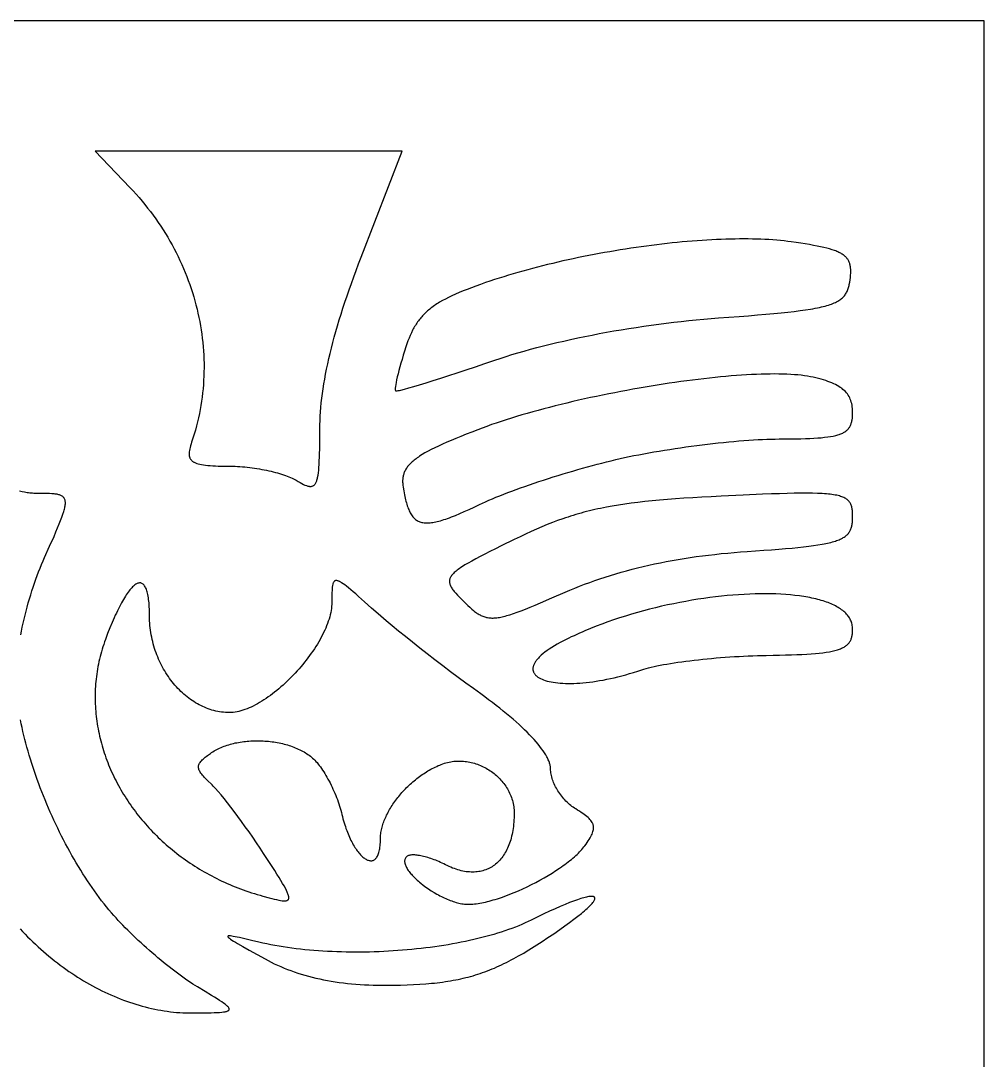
# Model space of a CAD drawing. Extents: x -452 to 452, y -1000 to 1000.
# Drawn here: x 157.7 to 452.5, y 681.8 to 1000 of the extents above; entities that cross this region are included whole.
import ezdxf

# ---------------------------------------------------------------- set-up
doc = ezdxf.new("R2010")
doc.units = 0
doc.layers.add('LAYER_1', color=18, linetype='CONTINUOUS')

msp = doc.modelspace()

# ---------------------------------------------------------------- linework, layer by layer
at = {"layer": 'LAYER_1'}
for points in [[(0, -1000), (452.5, -1000), (452.5, 1000), (-452.5, 1000), (-452.5, -1000)], [(261.84, 927.6), (274.42, 960.09), (180.44, 960.09), (191.09, 948.95), (192.05, 947.94), (192.98, 946.91), (193.9, 945.87), (194.79, 944.82), (195.67, 943.76), (196.52, 942.69), (197.36, 941.6), (198.18, 940.51), (198.97, 939.4), (199.75, 938.29), (200.51, 937.16), (201.24, 936.03), (201.96, 934.88), (202.65, 933.73), (203.33, 932.57), (203.98, 931.39), (204.62, 930.22), (205.23, 929.03), (205.82, 927.83), (206.4, 926.63), (206.95, 925.43), (207.48, 924.21), (207.99, 922.99), (208.48, 921.76), (208.94, 920.53), (209.39, 919.29), (209.81, 918.04), (210.22, 916.8), (210.6, 915.54), (210.96, 914.28), (211.3, 913.02), (211.62, 911.76), (211.92, 910.49), (212.19, 909.21), (212.44, 907.94), (212.67, 906.66), (212.88, 905.38), (213.07, 904.1), (213.23, 902.81), (213.38, 901.53), (213.5, 900.24), (213.6, 898.96), (213.67, 897.67), (213.72, 896.38), (213.76, 895.09), (213.76, 893.8), (213.75, 892.52), (213.71, 891.23), (213.65, 889.94), (213.57, 888.66), (213.47, 887.38), (213.34, 886.1), (213.19, 884.82), (213.01, 883.55), (212.81, 882.28), (212.59, 881.01), (212.35, 879.74), (212.08, 878.48), (211.79, 877.22), (211.47, 875.97), (211.13, 874.72), (210.77, 873.48), (210.39, 872.24), (209.98, 871.01), (209.79, 870.45), (209.63, 869.91), (209.49, 869.4), (209.38, 868.92), (209.29, 868.47), (209.23, 868.04), (209.2, 867.64), (209.2, 867.45), (209.21, 867.26), (209.22, 867.08), (209.24, 866.91), (209.27, 866.74), (209.31, 866.58), (209.35, 866.42), (209.41, 866.27), (209.47, 866.12), (209.54, 865.98), (209.62, 865.84), (209.71, 865.71), (209.81, 865.59), (209.92, 865.46), (210.03, 865.35), (210.16, 865.24), (210.3, 865.13), (210.44, 865.03), (210.6, 864.93), (210.77, 864.84), (210.94, 864.75), (211.13, 864.67), (211.33, 864.59), (211.54, 864.51), (211.98, 864.37), (212.48, 864.24), (213.02, 864.13), (213.6, 864.04), (214.23, 863.95), (214.91, 863.88), (215.64, 863.82), (216.42, 863.78), (217.25, 863.74), (218.14, 863.71), (219.07, 863.69), (220.07, 863.68), (221.12, 863.68), (221.83, 863.67), (222.55, 863.65), (223.27, 863.62), (224.01, 863.59), (224.75, 863.54), (225.49, 863.48), (226.24, 863.41), (226.99, 863.33), (227.74, 863.25), (228.48, 863.15), (229.23, 863.04), (229.97, 862.93), (230.71, 862.81), (231.44, 862.68), (232.16, 862.54), (232.88, 862.4), (233.58, 862.25), (234.27, 862.09), (234.95, 861.93), (235.61, 861.76), (236.26, 861.58), (236.89, 861.4), (237.51, 861.21), (238.1, 861.02), (238.67, 860.82), (239.22, 860.62), (239.74, 860.42), (240.24, 860.21), (240.72, 859.99), (241.17, 859.78), (241.58, 859.56), (241.97, 859.34), (242.57, 858.98), (243.14, 858.65), (243.68, 858.36), (244.19, 858.1), (244.66, 857.88), (245.1, 857.71), (245.31, 857.64), (245.51, 857.58), (245.71, 857.53), (245.9, 857.5), (246.08, 857.47), (246.25, 857.46), (246.42, 857.46), (246.58, 857.47), (246.74, 857.5), (246.89, 857.54), (247.03, 857.6), (247.17, 857.66), (247.3, 857.75), (247.42, 857.84), (247.54, 857.95), (247.66, 858.08), (247.77, 858.22), (247.87, 858.38), (247.97, 858.56), (248.06, 858.75), (248.15, 858.95), (248.24, 859.18), (248.32, 859.42), (248.39, 859.67), (248.46, 859.95), (248.53, 860.24), (248.65, 860.88), (248.76, 861.6), (248.85, 862.39), (248.93, 863.27), (248.99, 864.22), (249.05, 865.26), (249.09, 866.38), (249.13, 867.59), (249.16, 868.9), (249.19, 871.78), (249.21, 875.06), (249.22, 876.33), (249.26, 877.63), (249.32, 878.95), (249.41, 880.29), (249.52, 881.66), (249.66, 883.05), (249.82, 884.46), (250, 885.89), (250.21, 887.34), (250.44, 888.82), (250.7, 890.32), (250.98, 891.85), (251.29, 893.4), (251.62, 894.97), (251.98, 896.57), (252.36, 898.19), (252.76, 899.83), (253.19, 901.51), (253.64, 903.2), (254.12, 904.92), (254.63, 906.67), (255.16, 908.44), (255.71, 910.24), (256.29, 912.06), (256.9, 913.91), (257.53, 915.78), (258.18, 917.69), (258.86, 919.61), (259.57, 921.57), (260.3, 923.55), (261.05, 925.56)], [(371.17, 909.04), (377.51, 909.51), (380.42, 909.73), (383.14, 909.95), (385.7, 910.17), (388.1, 910.39), (390.34, 910.61), (392.43, 910.82), (394.37, 911.04), (396.17, 911.27), (397.84, 911.5), (399.38, 911.74), (400.1, 911.87), (400.79, 912), (401.46, 912.12), (402.09, 912.26), (402.69, 912.39), (403.27, 912.53), (403.82, 912.68), (404.35, 912.82), (404.85, 912.97), (405.32, 913.13), (405.77, 913.29), (406.2, 913.45), (406.6, 913.62), (406.98, 913.79), (407.34, 913.97), (407.68, 914.16), (408, 914.35), (408.31, 914.54), (408.59, 914.75), (408.85, 914.95), (409.1, 915.17), (409.33, 915.39), (409.55, 915.62), (409.75, 915.85), (409.93, 916.1), (410.1, 916.35), (410.26, 916.61), (410.41, 916.87), (410.54, 917.14), (410.67, 917.43), (410.78, 917.72), (410.89, 918.02), (410.98, 918.32), (411.07, 918.64), (411.15, 918.97), (411.22, 919.3), (411.35, 920), (411.46, 920.74), (411.54, 921.45), (411.61, 922.12), (411.65, 922.75), (411.66, 923.36), (411.65, 923.93), (411.63, 924.2), (411.6, 924.47), (411.57, 924.73), (411.53, 924.98), (411.48, 925.23), (411.42, 925.47), (411.35, 925.7), (411.27, 925.93), (411.19, 926.15), (411.09, 926.37), (410.98, 926.58), (410.87, 926.78), (410.74, 926.98), (410.6, 927.17), (410.45, 927.36), (410.29, 927.54), (410.12, 927.72), (409.94, 927.89), (409.74, 928.06), (409.54, 928.22), (409.32, 928.38), (409.08, 928.54), (408.84, 928.69), (408.58, 928.84), (408.31, 928.98), (408.02, 929.12), (407.72, 929.26), (407.41, 929.4), (407.08, 929.53), (406.73, 929.66), (406, 929.91), (405.21, 930.15), (404.35, 930.38), (403.43, 930.61), (402.43, 930.83), (401.37, 931.05), (400.24, 931.26), (399.03, 931.47), (397.75, 931.69), (396.39, 931.9), (394.95, 932.12), (393.42, 932.34), (392.36, 932.48), (391.27, 932.61), (390.15, 932.73), (389.01, 932.83), (387.84, 932.92), (386.64, 933), (385.42, 933.07), (384.18, 933.12), (382.91, 933.17), (381.62, 933.2), (380.31, 933.22), (378.98, 933.22), (377.63, 933.22), (376.26, 933.2), (374.87, 933.18), (373.46, 933.14), (372.03, 933.09), (370.59, 933.02), (369.14, 932.95), (367.67, 932.87), (366.18, 932.77), (364.68, 932.67), (363.17, 932.55), (361.65, 932.43), (360.12, 932.29), (358.58, 932.14), (357.02, 931.98), (355.46, 931.82), (353.89, 931.64), (352.32, 931.45), (350.73, 931.25), (349.14, 931.04), (347.55, 930.83), (345.95, 930.6), (344.35, 930.36), (342.75, 930.12), (341.14, 929.86), (339.54, 929.6), (337.93, 929.32), (336.33, 929.04), (334.72, 928.75), (333.12, 928.45), (331.52, 928.14), (329.92, 927.83), (328.33, 927.5), (326.74, 927.17), (325.16, 926.82), (323.59, 926.47), (322.02, 926.12), (320.46, 925.75), (318.91, 925.38), (317.36, 924.99), (315.83, 924.6), (314.31, 924.21), (312.81, 923.8), (311.31, 923.39), (309.83, 922.97), (308.36, 922.55), (306.91, 922.11), (305.47, 921.67), (304.05, 921.23), (302.64, 920.77), (301.26, 920.31), (299.89, 919.85), (298.39, 919.32), (296.95, 918.8), (295.58, 918.29), (294.28, 917.79), (293.03, 917.3), (291.85, 916.8), (290.72, 916.31), (289.64, 915.82), (288.62, 915.33), (287.65, 914.83), (286.74, 914.34), (285.86, 913.83), (285.45, 913.58), (285.04, 913.32), (284.64, 913.06), (284.26, 912.8), (283.88, 912.53), (283.52, 912.27), (283.16, 912), (282.82, 911.72), (282.48, 911.45), (282.16, 911.17), (281.84, 910.88), (281.53, 910.6), (281.23, 910.3), (280.94, 910.01), (280.66, 909.71), (280.38, 909.4), (280.12, 909.09), (279.86, 908.77), (279.6, 908.45), (279.36, 908.13), (279.12, 907.8), (278.89, 907.46), (278.66, 907.11), (278.44, 906.76), (278.22, 906.41), (278.01, 906.04), (277.81, 905.67), (277.61, 905.3), (277.23, 904.52), (276.86, 903.71), (276.51, 902.88), (276.17, 902), (275.84, 901.1), (275.53, 900.15), (275.11, 898.86), (274.72, 897.59), (274.35, 896.36), (274, 895.17), (273.68, 894.03), (273.39, 892.95), (273.13, 891.93), (272.9, 890.98), (272.71, 890.11), (272.55, 889.32), (272.42, 888.62), (272.33, 888.02), (272.29, 887.52), (272.28, 887.32), (272.28, 887.14), (272.29, 886.99), (272.31, 886.87), (272.35, 886.79), (272.39, 886.73), (272.43, 886.72), (272.48, 886.71), (272.65, 886.71), (272.89, 886.74), (273.19, 886.79), (273.57, 886.87), (274.01, 886.97), (275.1, 887.25), (276.42, 887.61), (277.98, 888.06), (279.75, 888.58), (281.71, 889.18), (283.86, 889.85), (286.18, 890.59), (288.65, 891.38), (291.26, 892.23), (293.98, 893.14), (296.81, 894.08), (299.73, 895.07), (302.72, 896.1), (304.43, 896.67), (306.18, 897.24), (307.98, 897.8), (309.83, 898.35), (311.72, 898.9), (313.64, 899.43), (315.61, 899.96), (317.62, 900.48), (319.65, 900.98), (321.72, 901.48), (323.83, 901.97), (325.95, 902.44), (328.11, 902.91), (330.29, 903.36), (332.49, 903.8), (334.71, 904.23), (336.94, 904.64), (339.19, 905.04), (341.46, 905.43), (343.74, 905.8), (346.02, 906.16), (348.32, 906.51), (350.61, 906.84), (352.91, 907.15), (355.22, 907.45), (357.52, 907.73), (359.81, 907.99), (362.1, 908.23), (364.39, 908.46), (366.66, 908.67), (368.92, 908.86)], [(341.1, 865.97), (342.47, 866.28), (343.88, 866.58), (345.33, 866.88), (346.82, 867.17), (348.33, 867.46), (349.87, 867.74), (351.44, 868.01), (353.03, 868.29), (354.64, 868.55), (356.27, 868.81), (357.91, 869.06), (359.55, 869.3), (361.21, 869.54), (362.87, 869.76), (364.52, 869.98), (366.18, 870.19), (367.83, 870.39), (369.47, 870.58), (371.1, 870.76), (372.71, 870.93), (374.31, 871.09), (375.88, 871.23), (377.43, 871.37), (378.95, 871.49), (380.44, 871.6), (381.89, 871.7), (383.31, 871.78), (384.69, 871.85), (386.03, 871.91), (387.32, 871.95), (388.56, 871.97), (389.74, 871.99), (391.54, 871.99), (393.24, 872.01), (394.85, 872.03), (396.36, 872.07), (397.79, 872.11), (399.13, 872.16), (400.39, 872.22), (401.56, 872.3), (402.66, 872.38), (403.68, 872.49), (404.63, 872.6), (405.51, 872.74), (406.32, 872.89), (406.7, 872.97), (407.07, 873.06), (407.41, 873.15), (407.75, 873.25), (408.07, 873.35), (408.37, 873.45), (408.66, 873.57), (408.93, 873.68), (409.2, 873.8), (409.44, 873.93), (409.68, 874.07), (409.9, 874.21), (410.11, 874.35), (410.31, 874.5), (410.49, 874.66), (410.67, 874.82), (410.83, 874.99), (410.98, 875.17), (411.12, 875.35), (411.25, 875.54), (411.38, 875.74), (411.49, 875.94), (411.59, 876.16), (411.68, 876.37), (411.77, 876.6), (411.84, 876.83), (411.91, 877.07), (411.97, 877.32), (412.03, 877.58), (412.07, 877.84), (412.15, 878.39), (412.2, 878.98), (412.22, 879.6), (412.23, 880.25), (412.22, 880.8), (412.19, 881.33), (412.14, 881.85), (412.06, 882.35), (411.96, 882.83), (411.84, 883.3), (411.7, 883.75), (411.53, 884.18), (411.34, 884.61), (411.13, 885.01), (410.89, 885.41), (410.62, 885.79), (410.33, 886.15), (410.01, 886.5), (409.66, 886.84), (409.29, 887.17), (408.89, 887.49), (408.46, 887.79), (408.01, 888.09), (407.52, 888.37), (407.01, 888.64), (406.47, 888.9), (405.89, 889.16), (405.29, 889.4), (404.66, 889.63), (403.99, 889.86), (403.29, 890.07), (402.56, 890.28), (401.8, 890.48), (401, 890.68), (400.17, 890.86), (399.31, 891.04), (398.44, 891.21), (397.51, 891.35), (396.53, 891.48), (395.5, 891.58), (394.42, 891.67), (393.3, 891.75), (392.13, 891.81), (390.92, 891.85), (389.67, 891.87), (388.37, 891.88), (387.03, 891.87), (385.66, 891.85), (384.25, 891.81), (382.8, 891.76), (381.32, 891.69), (379.81, 891.61), (378.27, 891.51), (376.7, 891.4), (375.1, 891.27), (373.47, 891.13), (371.82, 890.98), (370.15, 890.81), (368.45, 890.63), (366.73, 890.44), (364.99, 890.23), (363.24, 890.01), (361.46, 889.78), (359.68, 889.54), (357.88, 889.29), (356.06, 889.02), (354.24, 888.75), (352.41, 888.46), (350.57, 888.16), (348.72, 887.85), (346.87, 887.53), (345.01, 887.21), (343.16, 886.87), (341.3, 886.52), (339.44, 886.16), (337.59, 885.79), (335.74, 885.42), (333.89, 885.03), (332.05, 884.64), (330.22, 884.24), (328.4, 883.83), (326.59, 883.41), (324.79, 882.98), (323.01, 882.55), (321.24, 882.11), (319.48, 881.67), (317.75, 881.21), (316.04, 880.75), (314.34, 880.29), (312.67, 879.82), (311.02, 879.34), (309.4, 878.85), (307.81, 878.37), (306.24, 877.87), (304.71, 877.38), (303.2, 876.87), (301.73, 876.37), (300.29, 875.85), (298.89, 875.34), (297.52, 874.82), (295.72, 874.12), (294.01, 873.45), (292.39, 872.79), (290.85, 872.16), (289.4, 871.55), (288.03, 870.96), (286.73, 870.38), (285.51, 869.82), (284.37, 869.27), (283.3, 868.73), (282.31, 868.21), (281.38, 867.7), (280.52, 867.19), (279.73, 866.69), (279.36, 866.44), (279, 866.2), (278.66, 865.95), (278.34, 865.71), (278.03, 865.46), (277.74, 865.22), (277.46, 864.98), (277.19, 864.73), (276.94, 864.49), (276.7, 864.25), (276.48, 864), (276.27, 863.76), (276.07, 863.52), (275.89, 863.27), (275.72, 863.02), (275.56, 862.77), (275.41, 862.52), (275.28, 862.27), (275.16, 862.02), (275.05, 861.76), (274.95, 861.5), (274.86, 861.24), (274.79, 860.98), (274.72, 860.72), (274.67, 860.45), (274.62, 860.18), (274.59, 859.9), (274.56, 859.62), (274.55, 859.34), (274.54, 859.06), (274.55, 858.77), (274.56, 858.47), (274.58, 858.17), (274.61, 857.87), (274.69, 857.25), (274.89, 856.06), (275.1, 854.93), (275.33, 853.88), (275.44, 853.38), (275.56, 852.9), (275.69, 852.43), (275.82, 851.99), (275.95, 851.56), (276.09, 851.14), (276.23, 850.75), (276.39, 850.37), (276.54, 850.01), (276.71, 849.67), (276.88, 849.34), (277.05, 849.03), (277.24, 848.74), (277.43, 848.46), (277.63, 848.2), (277.84, 847.96), (278.06, 847.74), (278.28, 847.53), (278.52, 847.33), (278.76, 847.16), (279.02, 847), (279.28, 846.85), (279.56, 846.73), (279.84, 846.62), (280.14, 846.52), (280.45, 846.44), (280.77, 846.38), (281.1, 846.33), (281.44, 846.3), (281.8, 846.28), (282.17, 846.28), (282.55, 846.3), (282.95, 846.33), (283.36, 846.37), (283.78, 846.44), (284.22, 846.51), (284.67, 846.61), (285.14, 846.71), (285.62, 846.83), (286.12, 846.97), (286.63, 847.12), (287.16, 847.29), (287.71, 847.47), (288.27, 847.67), (288.85, 847.88), (289.45, 848.11), (290.7, 848.6), (292.02, 849.16), (293.41, 849.77), (294.89, 850.44), (296.44, 851.16), (298.08, 851.94), (298.98, 852.36), (299.94, 852.79), (300.95, 853.23), (302.01, 853.68), (303.11, 854.14), (304.27, 854.61), (305.46, 855.08), (306.7, 855.55), (307.97, 856.03), (309.27, 856.51), (310.61, 856.99), (311.98, 857.47), (313.37, 857.96), (314.79, 858.44), (316.22, 858.92), (317.68, 859.4), (319.15, 859.87), (320.63, 860.35), (322.12, 860.81), (323.62, 861.27), (325.12, 861.72), (326.62, 862.17), (328.12, 862.6), (329.62, 863.03), (331.11, 863.44), (332.59, 863.85), (334.05, 864.24), (335.51, 864.61), (336.94, 864.98), (338.35, 865.33), (339.74, 865.66)], [(379.97, 837.55), (385.1, 837.9), (387.45, 838.07), (389.66, 838.25), (391.74, 838.42), (393.69, 838.59), (395.51, 838.77), (397.21, 838.95), (398.8, 839.14), (400.27, 839.33), (401.63, 839.54), (402.89, 839.75), (403.48, 839.86), (404.05, 839.97), (404.59, 840.09), (405.1, 840.21), (405.6, 840.33), (406.07, 840.45), (406.52, 840.58), (406.95, 840.72), (407.35, 840.86), (407.74, 841), (408.11, 841.14), (408.45, 841.3), (408.78, 841.45), (409.09, 841.61), (409.38, 841.78), (409.65, 841.95), (409.91, 842.13), (410.15, 842.31), (410.37, 842.49), (410.58, 842.69), (410.77, 842.89), (410.95, 843.09), (411.11, 843.31), (411.26, 843.52), (411.4, 843.75), (411.52, 843.98), (411.63, 844.22), (411.73, 844.47), (411.82, 844.72), (411.9, 844.98), (411.97, 845.25), (412.03, 845.53), (412.08, 845.81), (412.13, 846.11), (412.16, 846.41), (412.19, 846.72), (412.22, 847.37), (412.23, 848.05), (412.23, 848.77), (412.2, 849.44), (412.18, 849.77), (412.15, 850.08), (412.11, 850.38), (412.07, 850.67), (412.01, 850.95), (411.95, 851.22), (411.88, 851.48), (411.79, 851.73), (411.69, 851.98), (411.58, 852.21), (411.45, 852.43), (411.31, 852.65), (411.16, 852.85), (410.98, 853.05), (410.79, 853.23), (410.59, 853.41), (410.36, 853.58), (410.12, 853.74), (409.85, 853.89), (409.57, 854.04), (409.26, 854.17), (408.93, 854.3), (408.57, 854.42), (408.2, 854.53), (407.79, 854.64), (407.36, 854.74), (406.91, 854.83), (406.43, 854.91), (405.92, 854.99), (405.38, 855.05), (404.81, 855.12), (404.21, 855.17), (403.59, 855.22), (402.92, 855.26), (402.23, 855.3), (401.5, 855.33), (399.95, 855.37), (398.25, 855.38), (396.4, 855.38), (394.39, 855.35), (392.23, 855.3), (389.9, 855.23), (387.39, 855.15), (384.7, 855.04), (378.76, 854.79), (372.03, 854.47), (369, 854.32), (366.09, 854.17), (363.3, 854.01), (360.62, 853.83), (358.04, 853.65), (355.57, 853.46), (353.19, 853.26), (350.89, 853.05), (348.68, 852.82), (346.55, 852.57), (344.49, 852.32), (342.5, 852.04), (340.58, 851.75), (338.7, 851.43), (336.88, 851.1), (335.99, 850.92), (335.11, 850.74), (334.24, 850.56), (333.38, 850.36), (332.53, 850.17), (331.68, 849.96), (330.85, 849.75), (330.02, 849.53), (329.19, 849.31), (328.38, 849.08), (327.56, 848.84), (326.75, 848.6), (325.95, 848.35), (325.15, 848.09), (324.35, 847.83), (323.55, 847.56), (321.96, 846.99), (320.36, 846.39), (318.76, 845.76), (317.14, 845.09), (315.51, 844.39), (313.86, 843.65), (312.18, 842.88), (310.46, 842.07), (308.7, 841.22), (304.72, 839.26), (302.92, 838.36), (301.24, 837.52), (299.68, 836.73), (298.24, 835.99), (296.91, 835.28), (295.7, 834.62), (294.59, 834), (293.59, 833.41), (293.13, 833.12), (292.7, 832.84), (292.29, 832.57), (291.9, 832.31), (291.54, 832.05), (291.2, 831.8), (290.89, 831.55), (290.6, 831.31), (290.34, 831.07), (290.1, 830.84), (289.88, 830.61), (289.68, 830.38), (289.51, 830.15), (289.35, 829.93), (289.22, 829.71), (289.11, 829.49), (289.02, 829.27), (288.95, 829.05), (288.9, 828.84), (288.87, 828.62), (288.86, 828.4), (288.87, 828.18), (288.89, 827.96), (288.94, 827.74), (289, 827.52), (289.08, 827.29), (289.18, 827.06), (289.29, 826.83), (289.43, 826.59), (289.57, 826.35), (289.74, 826.1), (289.92, 825.85), (290.11, 825.6), (290.32, 825.34), (290.79, 824.79), (291.31, 824.22), (291.88, 823.62), (293.18, 822.32), (293.85, 821.65), (294.49, 821.03), (295.1, 820.46), (295.69, 819.93), (296.26, 819.44), (296.54, 819.22), (296.82, 819.01), (297.1, 818.8), (297.38, 818.61), (297.66, 818.43), (297.94, 818.27), (298.22, 818.11), (298.5, 817.97), (298.78, 817.83), (299.06, 817.71), (299.35, 817.61), (299.65, 817.51), (299.95, 817.43), (300.25, 817.35), (300.56, 817.29), (300.88, 817.25), (301.2, 817.21), (301.53, 817.19), (301.87, 817.18), (302.23, 817.18), (302.59, 817.19), (302.96, 817.22), (303.34, 817.26), (303.73, 817.31), (304.14, 817.38), (304.56, 817.46), (304.99, 817.55), (305.44, 817.65), (305.9, 817.77), (306.38, 817.9), (306.88, 818.04), (307.39, 818.2), (308.47, 818.55), (309.62, 818.95), (310.85, 819.41), (312.17, 819.93), (313.58, 820.49), (315.09, 821.12), (316.69, 821.79), (320.23, 823.32), (324.23, 825.07), (325.71, 825.71), (327.2, 826.33), (328.71, 826.93), (330.23, 827.52), (331.78, 828.09), (333.34, 828.65), (334.92, 829.19), (336.51, 829.72), (338.13, 830.23), (339.76, 830.72), (341.4, 831.2), (343.07, 831.66), (344.75, 832.1), (346.45, 832.53), (348.17, 832.95), (349.9, 833.35), (351.65, 833.73), (353.42, 834.09), (355.21, 834.44), (357.01, 834.78), (358.83, 835.1), (360.67, 835.4), (362.52, 835.69), (364.39, 835.96), (366.28, 836.21), (368.18, 836.45), (370.1, 836.67), (372.04, 836.88), (374, 837.07), (375.97, 837.24), (377.96, 837.4)], [(215.92, 766.38), (215.03, 767.23), (214.62, 767.63), (214.25, 768.01), (213.9, 768.37), (213.59, 768.72), (213.3, 769.05), (213.05, 769.37), (212.82, 769.67), (212.62, 769.96), (212.46, 770.25), (212.32, 770.52), (212.21, 770.79), (212.13, 771.04), (212.08, 771.3), (212.06, 771.54), (212.07, 771.79), (212.11, 772.03), (212.18, 772.27), (212.27, 772.51), (212.4, 772.74), (212.56, 772.99), (212.74, 773.23), (212.95, 773.48), (213.2, 773.73), (213.47, 773.99), (213.77, 774.26), (214.1, 774.54), (214.46, 774.82), (214.85, 775.12), (215.71, 775.75), (216.08, 776.01), (216.47, 776.26), (216.87, 776.5), (217.27, 776.73), (217.69, 776.95), (218.11, 777.16), (218.55, 777.37), (218.99, 777.56), (219.44, 777.75), (219.9, 777.92), (220.37, 778.09), (220.85, 778.25), (221.33, 778.4), (221.82, 778.54), (222.31, 778.68), (222.81, 778.8), (223.32, 778.92), (223.83, 779.02), (224.34, 779.12), (224.87, 779.21), (225.39, 779.29), (225.92, 779.36), (226.45, 779.42), (226.98, 779.48), (227.52, 779.52), (228.06, 779.56), (228.6, 779.58), (229.15, 779.6), (229.69, 779.61), (230.24, 779.61), (230.78, 779.61), (231.33, 779.59), (231.87, 779.57), (232.42, 779.53), (232.96, 779.49), (233.5, 779.44), (234.04, 779.38), (234.58, 779.31), (235.12, 779.24), (235.65, 779.15), (236.18, 779.06), (236.71, 778.96), (237.23, 778.85), (237.75, 778.73), (238.26, 778.6), (238.77, 778.47), (239.28, 778.32), (239.77, 778.17), (240.26, 778.01), (240.75, 777.84), (241.23, 777.66), (241.7, 777.48), (242.16, 777.28), (242.62, 777.08), (243.07, 776.87), (243.51, 776.65), (243.94, 776.42), (244.36, 776.18), (244.77, 775.94), (245.17, 775.69), (245.56, 775.43), (245.94, 775.16), (246.31, 774.88), (246.67, 774.59), (247, 774.31), (247.33, 774), (247.67, 773.66), (248, 773.29), (248.34, 772.9), (248.68, 772.48), (249.03, 772.05), (249.37, 771.59), (249.71, 771.11), (250.05, 770.61), (250.38, 770.09), (250.72, 769.56), (251.05, 769.01), (251.38, 768.45), (251.7, 767.87), (252.02, 767.28), (252.33, 766.68), (252.64, 766.06), (252.94, 765.44), (253.23, 764.81), (253.51, 764.18), (253.79, 763.54), (254.06, 762.89), (254.31, 762.24), (254.56, 761.59), (254.79, 760.94), (255.02, 760.28), (255.23, 759.63), (255.43, 758.98), (255.62, 758.33), (255.79, 757.69), (255.95, 757.05), (256.11, 756.39), (256.28, 755.75), (256.45, 755.12), (256.63, 754.5), (256.82, 753.9), (257.02, 753.31), (257.21, 752.73), (257.42, 752.17), (257.63, 751.62), (257.84, 751.09), (258.06, 750.57), (258.29, 750.07), (258.51, 749.58), (258.74, 749.11), (258.97, 748.65), (259.21, 748.21), (259.45, 747.78), (259.69, 747.37), (259.93, 746.98), (260.18, 746.6), (260.42, 746.25), (260.67, 745.9), (260.91, 745.58), (261.16, 745.27), (261.41, 744.98), (261.65, 744.71), (261.9, 744.45), (262.15, 744.22), (262.39, 744), (262.63, 743.8), (262.87, 743.62), (263.11, 743.46), (263.35, 743.32), (263.58, 743.19), (263.81, 743.09), (264.04, 743.01), (264.26, 742.94), (264.48, 742.9), (264.7, 742.88), (264.91, 742.87), (265.11, 742.89), (265.31, 742.93), (265.51, 742.99), (265.69, 743.07), (265.88, 743.18), (266.05, 743.3), (266.22, 743.45), (266.38, 743.62), (266.54, 743.81), (266.69, 744.02), (266.82, 744.26), (266.96, 744.52), (267.08, 744.8), (267.19, 745.11), (267.29, 745.44), (267.39, 745.79), (267.47, 746.17), (267.55, 746.57), (267.61, 747), (267.66, 747.45), (267.7, 747.92), (267.73, 748.42), (267.75, 748.95), (267.76, 749.5), (267.76, 749.89), (267.78, 750.28), (267.81, 750.68), (267.86, 751.08), (267.91, 751.48), (267.98, 751.89), (268.06, 752.29), (268.15, 752.7), (268.25, 753.11), (268.37, 753.53), (268.49, 753.94), (268.63, 754.36), (268.77, 754.77), (268.93, 755.19), (269.09, 755.61), (269.27, 756.03), (269.46, 756.44), (269.65, 756.86), (269.86, 757.28), (270.08, 757.7), (270.3, 758.11), (270.54, 758.53), (270.78, 758.94), (271.03, 759.36), (271.29, 759.77), (271.56, 760.18), (271.84, 760.59), (272.12, 760.99), (272.42, 761.4), (272.72, 761.8), (273.03, 762.19), (273.34, 762.59), (273.67, 762.98), (274, 763.37), (274.34, 763.75), (274.68, 764.13), (275.03, 764.51), (275.39, 764.88), (275.75, 765.25), (276.12, 765.61), (276.5, 765.97), (276.88, 766.33), (277.26, 766.67), (277.65, 767.02), (278.05, 767.35), (278.45, 767.68), (278.86, 768.01), (279.27, 768.32), (279.69, 768.63), (280.11, 768.94), (280.53, 769.24), (280.96, 769.53), (281.39, 769.81), (281.83, 770.08), (282.27, 770.35), (282.71, 770.61), (283.16, 770.86), (283.61, 771.1), (284.06, 771.34), (284.51, 771.56), (284.97, 771.77), (285.43, 771.98), (285.89, 772.18), (286.35, 772.36), (286.83, 772.54), (287.31, 772.7), (287.79, 772.84), (288.28, 772.97), (288.77, 773.08), (289.25, 773.17), (289.74, 773.25), (290.23, 773.31), (290.72, 773.35), (291.21, 773.38), (291.7, 773.39), (292.19, 773.39), (292.68, 773.37), (293.16, 773.34), (293.65, 773.29), (294.13, 773.23), (294.61, 773.15), (295.09, 773.06), (295.56, 772.95), (296.04, 772.84), (296.5, 772.71), (296.97, 772.56), (297.43, 772.4), (297.88, 772.23), (298.33, 772.05), (298.78, 771.85), (299.22, 771.65), (299.65, 771.43), (300.08, 771.2), (300.5, 770.95), (300.92, 770.7), (301.32, 770.44), (301.72, 770.16), (302.12, 769.87), (302.5, 769.58), (302.88, 769.27), (303.24, 768.95), (303.6, 768.63), (303.95, 768.29), (304.29, 767.95), (304.62, 767.59), (304.94, 767.23), (305.24, 766.86), (305.54, 766.48), (305.83, 766.09), (306.1, 765.69), (306.36, 765.29), (306.61, 764.88), (306.85, 764.46), (307.07, 764.03), (307.28, 763.6), (307.48, 763.16), (307.66, 762.71), (307.83, 762.26), (307.98, 761.8), (308.12, 761.33), (308.25, 760.86), (308.36, 760.39), (308.45, 759.91), (308.53, 759.42), (308.59, 758.93), (308.63, 758.44), (308.66, 757.94), (308.67, 757.43), (308.66, 756.73), (308.64, 756.04), (308.61, 755.36), (308.56, 754.69), (308.5, 754.04), (308.43, 753.4), (308.35, 752.77), (308.25, 752.16), (308.15, 751.56), (308.03, 750.97), (307.89, 750.39), (307.75, 749.83), (307.6, 749.28), (307.43, 748.75), (307.25, 748.22), (307.06, 747.72), (306.86, 747.22), (306.65, 746.74), (306.43, 746.28), (306.2, 745.83), (305.95, 745.39), (305.7, 744.97), (305.44, 744.56), (305.17, 744.17), (304.88, 743.79), (304.59, 743.42), (304.29, 743.08), (303.98, 742.74), (303.65, 742.42), (303.32, 742.12), (302.98, 741.83), (302.64, 741.56), (302.28, 741.3), (301.91, 741.06), (301.54, 740.84), (301.16, 740.63), (300.76, 740.43), (300.37, 740.26), (299.96, 740.1), (299.54, 739.95), (299.12, 739.82), (298.69, 739.71), (298.25, 739.62), (297.81, 739.54), (297.36, 739.48), (296.9, 739.43), (296.43, 739.41), (295.96, 739.4), (295.48, 739.4), (295, 739.43), (294.51, 739.47), (294.01, 739.53), (293.51, 739.61), (293, 739.7), (292.48, 739.81), (291.96, 739.94), (291.44, 740.09), (290.91, 740.26), (290.37, 740.45), (289.83, 740.65), (289.29, 740.87), (288.74, 741.11), (288.18, 741.37), (287.62, 741.65), (287.12, 741.9), (286.62, 742.15), (286.13, 742.38), (285.63, 742.6), (285.14, 742.81), (284.65, 743.01), (284.17, 743.2), (283.69, 743.38), (283.21, 743.54), (282.74, 743.7), (282.28, 743.85), (281.83, 743.98), (281.39, 744.1), (280.95, 744.21), (280.53, 744.31), (280.12, 744.4), (279.72, 744.47), (279.33, 744.53), (278.95, 744.58), (278.59, 744.62), (278.25, 744.64), (277.92, 744.66), (277.6, 744.65), (277.31, 744.64), (277.03, 744.61), (276.77, 744.57), (276.53, 744.51), (276.31, 744.44), (276.11, 744.36), (275.93, 744.26), (275.78, 744.15), (275.65, 744.02), (275.51, 743.84), (275.39, 743.65), (275.3, 743.46), (275.23, 743.25), (275.19, 743.03), (275.16, 742.81), (275.16, 742.58), (275.19, 742.34), (275.23, 742.09), (275.29, 741.83), (275.38, 741.57), (275.48, 741.31), (275.6, 741.04), (275.75, 740.76), (275.9, 740.48), (276.08, 740.19), (276.28, 739.91), (276.49, 739.61), (276.71, 739.32), (276.95, 739.02), (277.21, 738.72), (277.48, 738.42), (277.76, 738.11), (278.06, 737.81), (278.37, 737.5), (278.69, 737.2), (279.03, 736.9), (279.37, 736.59), (279.72, 736.29), (280.09, 735.99), (280.85, 735.39), (281.64, 734.8), (282.46, 734.23), (283.31, 733.68), (284.17, 733.14), (285.05, 732.63), (285.5, 732.39), (285.95, 732.15), (286.4, 731.92), (286.85, 731.7), (287.3, 731.48), (287.76, 731.28), (288.21, 731.08), (288.66, 730.9), (289.11, 730.72), (289.56, 730.56), (290.01, 730.4), (290.45, 730.26), (290.9, 730.13), (291.33, 730.01), (291.76, 729.9), (292.19, 729.81), (292.61, 729.73), (293.03, 729.66), (293.44, 729.61), (293.84, 729.57), (294.23, 729.54), (294.62, 729.54), (295.09, 729.54), (295.57, 729.57), (296.06, 729.6), (296.57, 729.65), (297.09, 729.72), (297.63, 729.79), (298.17, 729.88), (298.73, 729.99), (299.3, 730.1), (299.87, 730.23), (300.46, 730.37), (301.06, 730.52), (301.66, 730.69), (302.27, 730.86), (302.89, 731.04), (303.52, 731.24), (304.15, 731.45), (304.79, 731.66), (306.07, 732.12), (307.38, 732.62), (308.69, 733.15), (310.02, 733.71), (311.34, 734.31), (312.66, 734.93), (313.97, 735.57), (315.27, 736.24), (316.56, 736.93), (317.82, 737.64), (319.06, 738.36), (320.27, 739.1), (321.45, 739.84), (322.58, 740.6), (323.13, 740.98), (323.67, 741.37), (324.2, 741.75), (324.71, 742.14), (325.22, 742.52), (325.71, 742.91), (326.18, 743.29), (326.64, 743.68), (327.08, 744.06), (327.51, 744.45), (327.92, 744.83), (328.32, 745.21), (328.69, 745.59), (329.05, 745.97), (329.39, 746.35), (329.71, 746.72), (330.01, 747.09), (330.29, 747.46), (330.67, 747.98), (331.01, 748.47), (331.33, 748.94), (331.63, 749.4), (331.89, 749.84), (332.13, 750.25), (332.34, 750.66), (332.52, 751.05), (332.67, 751.42), (332.79, 751.78), (332.88, 752.13), (332.95, 752.47), (332.98, 752.8), (332.98, 752.96), (332.98, 753.12), (332.97, 753.27), (332.95, 753.43), (332.93, 753.58), (332.89, 753.74), (332.85, 753.89), (332.8, 754.04), (332.74, 754.19), (332.68, 754.34), (332.52, 754.63), (332.34, 754.93), (332.12, 755.22), (331.87, 755.51), (331.58, 755.81), (331.27, 756.11), (330.92, 756.41), (330.53, 756.72), (330.11, 757.03), (329.66, 757.35), (329.17, 757.68), (328.65, 758.02), (328.09, 758.37), (327.5, 758.73), (327.11, 758.98), (326.72, 759.25), (326.34, 759.53), (325.96, 759.82), (325.59, 760.13), (325.22, 760.45), (324.87, 760.79), (324.52, 761.14), (324.18, 761.49), (323.85, 761.86), (323.53, 762.24), (323.22, 762.63), (322.91, 763.02), (322.62, 763.43), (322.35, 763.84), (322.08, 764.25), (321.82, 764.67), (321.58, 765.09), (321.35, 765.52), (321.14, 765.95), (320.94, 766.38), (320.75, 766.81), (320.58, 767.24), (320.43, 767.67), (320.29, 768.1), (320.17, 768.53), (320.07, 768.96), (319.98, 769.38), (319.91, 769.79), (319.86, 770.2), (319.83, 770.61), (319.82, 771.01), (319.82, 771.23), (319.8, 771.46), (319.77, 771.7), (319.73, 771.94), (319.68, 772.19), (319.61, 772.44), (319.53, 772.7), (319.45, 772.96), (319.35, 773.23), (319.24, 773.51), (319.12, 773.78), (318.98, 774.07), (318.84, 774.36), (318.69, 774.65), (318.34, 775.25), (317.96, 775.88), (317.53, 776.52), (317.06, 777.17), (316.55, 777.85), (316, 778.54), (315.4, 779.24), (314.77, 779.96), (314.1, 780.7), (313.39, 781.44), (312.64, 782.21), (311.85, 782.98), (311.03, 783.77), (310.17, 784.57), (309.27, 785.38), (308.34, 786.2), (307.37, 787.03), (306.37, 787.87), (305.33, 788.71), (304.26, 789.57), (303.16, 790.43), (302.03, 791.3), (300.86, 792.18), (299.67, 793.06), (298.44, 793.94), (296.2, 795.56), (293.9, 797.24), (291.55, 798.97), (289.18, 800.75), (286.8, 802.55), (284.43, 804.36), (282.09, 806.17), (279.79, 807.97), (277.54, 809.74), (275.38, 811.47), (273.31, 813.15), (271.35, 814.75), (269.52, 816.28), (267.83, 817.71), (266.31, 819.03), (264.97, 820.23), (262.86, 822.14), (261.01, 823.81), (260.17, 824.55), (259.4, 825.22), (258.68, 825.84), (258.02, 826.39), (257.41, 826.88), (256.85, 827.31), (256.34, 827.68), (255.87, 827.99), (255.66, 828.12), (255.45, 828.24), (255.26, 828.34), (255.07, 828.43), (254.9, 828.5), (254.73, 828.56), (254.57, 828.6), (254.43, 828.63), (254.29, 828.64), (254.16, 828.64), (254.04, 828.62), (253.92, 828.59), (253.82, 828.55), (253.72, 828.49), (253.63, 828.41), (253.54, 828.32), (253.47, 828.22), (253.39, 828.1), (253.33, 827.97), (253.27, 827.83), (253.21, 827.67), (253.17, 827.49), (253.08, 827.1), (253.02, 826.65), (252.97, 826.15), (252.93, 825.59), (252.91, 824.98), (252.89, 823.58), (252.88, 821.97), (252.87, 821.37), (252.82, 820.75), (252.76, 820.13), (252.66, 819.49), (252.54, 818.84), (252.39, 818.19), (252.22, 817.53), (252.02, 816.86), (251.8, 816.18), (251.56, 815.5), (251.29, 814.81), (251.01, 814.12), (250.7, 813.42), (250.37, 812.72), (250.02, 812.02), (249.65, 811.31), (249.27, 810.61), (248.86, 809.9), (248.44, 809.2), (248, 808.49), (247.55, 807.78), (247.08, 807.08), (246.59, 806.38), (246.09, 805.69), (245.58, 804.99), (245.05, 804.3), (244.52, 803.62), (243.97, 802.94), (243.4, 802.27), (242.83, 801.61), (242.25, 800.96), (241.66, 800.31), (241.06, 799.67), (240.45, 799.05), (239.84, 798.43), (239.22, 797.83), (238.59, 797.23), (237.95, 796.66), (237.32, 796.09), (236.67, 795.54), (236.03, 795), (235.38, 794.48), (234.72, 793.97), (234.07, 793.48), (233.41, 793.01), (232.76, 792.55), (232.1, 792.12), (231.45, 791.7), (230.79, 791.3), (230.14, 790.93), (229.49, 790.58), (228.85, 790.24), (228.2, 789.93), (227.56, 789.65), (226.93, 789.39), (226.3, 789.15), (225.68, 788.94), (225.07, 788.75), (224.46, 788.59), (223.86, 788.46), (223.27, 788.36), (222.69, 788.28), (222.12, 788.24), (221.83, 788.23), (221.56, 788.22), (220.95, 788.23), (220.34, 788.26), (219.74, 788.31), (219.14, 788.38), (218.55, 788.47), (217.95, 788.58), (217.36, 788.7), (216.78, 788.85), (216.2, 789.01), (215.62, 789.19), (215.05, 789.39), (214.48, 789.61), (213.91, 789.84), (213.36, 790.09), (212.8, 790.36), (212.26, 790.64), (211.72, 790.94), (211.18, 791.25), (210.65, 791.58), (210.13, 791.92), (209.62, 792.28), (209.11, 792.65), (208.61, 793.04), (208.11, 793.44), (207.63, 793.86), (207.15, 794.29), (206.68, 794.73), (206.22, 795.18), (205.76, 795.65), (205.32, 796.13), (204.88, 796.62), (204.46, 797.13), (204.04, 797.64), (203.64, 798.17), (203.24, 798.71), (202.85, 799.25), (202.48, 799.81), (202.11, 800.38), (201.76, 800.96), (201.41, 801.55), (201.08, 802.15), (200.76, 802.75), (200.45, 803.37), (200.15, 803.99), (199.87, 804.62), (199.6, 805.26), (199.34, 805.91), (199.09, 806.56), (198.86, 807.22), (198.64, 807.89), (198.43, 808.57), (198.24, 809.25), (198.06, 809.94), (197.9, 810.63), (197.75, 811.33), (197.62, 812.03), (197.5, 812.74), (197.39, 813.45), (197.3, 814.17), (197.23, 814.89), (197.17, 815.62), (197.13, 816.35), (197.1, 817.08), (197.1, 817.81), (197.09, 818.55), (197.08, 819.25), (197.06, 819.93), (197.03, 820.58), (196.99, 821.2), (196.94, 821.79), (196.88, 822.35), (196.82, 822.89), (196.75, 823.4), (196.67, 823.88), (196.58, 824.34), (196.48, 824.77), (196.38, 825.17), (196.27, 825.54), (196.15, 825.88), (196.02, 826.2), (195.89, 826.49), (195.75, 826.76), (195.6, 826.99), (195.45, 827.2), (195.29, 827.39), (195.12, 827.54), (194.95, 827.67), (194.77, 827.77), (194.58, 827.85), (194.39, 827.9), (194.19, 827.92), (193.98, 827.92), (193.77, 827.89), (193.56, 827.83), (193.33, 827.74), (193.11, 827.64), (192.87, 827.5), (192.63, 827.34), (192.39, 827.15), (192.14, 826.94), (191.89, 826.7), (191.63, 826.43), (191.37, 826.14), (191.1, 825.82), (190.83, 825.48), (190.55, 825.11), (190.27, 824.71), (189.99, 824.29), (189.7, 823.85), (189.41, 823.38), (189.11, 822.88), (188.81, 822.36), (188.51, 821.81), (188.2, 821.24), (187.89, 820.64), (187.57, 820.02), (187.26, 819.37), (186.94, 818.7), (186.61, 818), (186.29, 817.28), (185.96, 816.53), (185.63, 815.76), (184.96, 814.14), (184.28, 812.43), (183.59, 810.61), (183.32, 809.86), (183.07, 809.12), (182.82, 808.36), (182.59, 807.61), (182.37, 806.86), (182.16, 806.1), (181.96, 805.35), (181.78, 804.59), (181.6, 803.83), (181.44, 803.07), (181.29, 802.31), (181.16, 801.55), (181.03, 800.79), (180.92, 800.03), (180.82, 799.27), (180.73, 798.5), (180.65, 797.74), (180.59, 796.98), (180.53, 796.21), (180.49, 795.45), (180.46, 794.69), (180.44, 793.92), (180.43, 793.16), (180.43, 792.4), (180.45, 791.64), (180.47, 790.87), (180.51, 790.11), (180.56, 789.35), (180.62, 788.59), (180.69, 787.83), (180.77, 787.08), (180.86, 786.32), (180.96, 785.56), (181.07, 784.81), (181.19, 784.06), (181.33, 783.3), (181.47, 782.55), (181.63, 781.8), (181.79, 781.06), (181.97, 780.31), (182.15, 779.57), (182.35, 778.83), (182.56, 778.09), (182.78, 777.35), (183, 776.62), (183.24, 775.88), (183.49, 775.15), (183.74, 774.42), (184.01, 773.7), (184.29, 772.98), (184.57, 772.26), (184.87, 771.54), (185.18, 770.82), (185.49, 770.11), (185.82, 769.4), (186.15, 768.7), (186.5, 768), (186.85, 767.3), (187.22, 766.6), (187.59, 765.91), (187.97, 765.22), (188.36, 764.54), (188.76, 763.86), (189.17, 763.18), (189.59, 762.51), (190.02, 761.84), (190.45, 761.18), (190.9, 760.52), (191.35, 759.86), (191.81, 759.21), (192.29, 758.56), (192.77, 757.92), (193.25, 757.28), (193.75, 756.65), (194.26, 756.02), (194.77, 755.4), (195.3, 754.78), (195.83, 754.17), (196.37, 753.56), (196.91, 752.96), (197.47, 752.36), (198.03, 751.77), (198.6, 751.19), (199.18, 750.61), (199.77, 750.03), (200.37, 749.46), (200.97, 748.9), (201.58, 748.35), (202.2, 747.79), (202.83, 747.25), (203.46, 746.71), (204.1, 746.18), (204.75, 745.66), (205.41, 745.14), (206.08, 744.63), (206.75, 744.12), (207.43, 743.62), (208.11, 743.13), (208.81, 742.65), (209.51, 742.17), (210.21, 741.7), (210.93, 741.24), (211.65, 740.78), (212.38, 740.33), (213.11, 739.89), (213.86, 739.46), (214.61, 739.03), (215.36, 738.62), (216.12, 738.21), (216.89, 737.81), (217.67, 737.41), (218.45, 737.03), (219.24, 736.65), (220.03, 736.28), (220.83, 735.92), (221.64, 735.57), (222.46, 735.23), (223.27, 734.89), (224.1, 734.57), (224.93, 734.25), (225.77, 733.94), (226.61, 733.64), (227.46, 733.36), (228.32, 733.07), (229.18, 732.8), (230.05, 732.54), (230.92, 732.29), (231.8, 732.05), (233.65, 731.55), (234.48, 731.33), (235.25, 731.14), (235.96, 730.97), (236.61, 730.84), (237.2, 730.73), (237.72, 730.65), (237.96, 730.63), (238.19, 730.61), (238.4, 730.61), (238.59, 730.61), (238.77, 730.63), (238.93, 730.65), (239.08, 730.69), (239.21, 730.74), (239.33, 730.8), (239.43, 730.87), (239.52, 730.95), (239.59, 731.04), (239.64, 731.15), (239.69, 731.27), (239.71, 731.4), (239.72, 731.55), (239.72, 731.71), (239.7, 731.88), (239.66, 732.07), (239.61, 732.27), (239.54, 732.49), (239.46, 732.72), (239.36, 732.97), (239.25, 733.23), (238.98, 733.81), (238.65, 734.46), (238.26, 735.17), (237.81, 735.95), (237.3, 736.81), (236.72, 737.75), (236.09, 738.76), (235.39, 739.85), (233.82, 742.3), (232.01, 745.09), (230.93, 746.74), (229.82, 748.39), (228.69, 750.05), (227.55, 751.69), (226.4, 753.3), (225.26, 754.88), (224.14, 756.42), (223.03, 757.9), (221.95, 759.31), (220.91, 760.64), (219.92, 761.89), (218.98, 763.03), (218.1, 764.06), (217.29, 764.97), (216.92, 765.38), (216.56, 765.75), (216.23, 766.08)], [(385.83, 805.74), (387.91, 805.78), (389.88, 805.82), (391.74, 805.87), (393.5, 805.92), (395.16, 805.98), (396.72, 806.06), (398.18, 806.14), (399.56, 806.23), (400.84, 806.33), (402.04, 806.44), (403.15, 806.57), (404.19, 806.71), (405.14, 806.87), (406.02, 807.04), (406.43, 807.13), (406.83, 807.22), (407.21, 807.33), (407.57, 807.43), (407.91, 807.54), (408.24, 807.65), (408.55, 807.77), (408.84, 807.9), (409.13, 808.02), (409.39, 808.16), (409.64, 808.3), (409.88, 808.44), (410.1, 808.59), (410.31, 808.75), (410.51, 808.91), (410.69, 809.07), (410.86, 809.24), (411.02, 809.42), (411.17, 809.61), (411.31, 809.8), (411.43, 809.99), (411.55, 810.2), (411.65, 810.41), (411.75, 810.62), (411.83, 810.84), (411.91, 811.07), (411.97, 811.31), (412.03, 811.55), (412.08, 811.8), (412.12, 812.06), (412.16, 812.33), (412.19, 812.6), (412.22, 813.17), (412.23, 813.77), (412.22, 814.14), (412.19, 814.5), (412.14, 814.86), (412.08, 815.21), (411.99, 815.56), (411.88, 815.9), (411.76, 816.23), (411.61, 816.56), (411.45, 816.87), (411.27, 817.19), (411.07, 817.49), (410.86, 817.79), (410.62, 818.08), (410.38, 818.37), (410.11, 818.65), (409.82, 818.92), (409.52, 819.19), (409.21, 819.45), (408.88, 819.7), (408.53, 819.95), (408.16, 820.19), (407.78, 820.42), (407.39, 820.65), (406.98, 820.87), (406.56, 821.08), (406.12, 821.29), (405.66, 821.49), (405.2, 821.69), (404.71, 821.88), (404.22, 822.06), (403.71, 822.23), (403.19, 822.4), (402.65, 822.57), (402.1, 822.72), (401.54, 822.87), (400.97, 823.02), (400.38, 823.15), (399.79, 823.28), (399.18, 823.41), (398.56, 823.53), (397.92, 823.64), (397.28, 823.75), (396.63, 823.84), (395.96, 823.94), (394.6, 824.11), (393.2, 824.25), (391.76, 824.37), (390.28, 824.46), (388.77, 824.53), (387.22, 824.57), (385.64, 824.59), (384.04, 824.58), (382.4, 824.55), (380.74, 824.49), (379.05, 824.41), (377.34, 824.31), (375.61, 824.18), (373.85, 824.03), (372.08, 823.85), (370.3, 823.65), (368.5, 823.42), (366.68, 823.17), (364.86, 822.9), (363.02, 822.6), (361.18, 822.28), (359.33, 821.94), (357.48, 821.57), (355.62, 821.18), (353.77, 820.76), (351.91, 820.32), (350.06, 819.86), (348.21, 819.38), (346.37, 818.87), (344.53, 818.34), (342.71, 817.78), (340.89, 817.2), (339.09, 816.6), (337.3, 815.98), (335.53, 815.33), (333.78, 814.67), (332.05, 813.97), (330.33, 813.26), (329.49, 812.89), (328.65, 812.52), (327.81, 812.15), (326.98, 811.76), (326.16, 811.38), (325.35, 810.98), (324.54, 810.58), (323.74, 810.18), (322.76, 809.67), (321.84, 809.16), (320.98, 808.66), (320.17, 808.17), (319.42, 807.68), (318.73, 807.21), (318.09, 806.74), (317.51, 806.27), (316.97, 805.82), (316.49, 805.37), (316.27, 805.15), (316.07, 804.93), (315.87, 804.72), (315.69, 804.51), (315.52, 804.3), (315.36, 804.09), (315.22, 803.88), (315.08, 803.68), (314.96, 803.48), (314.85, 803.28), (314.76, 803.08), (314.67, 802.89), (314.6, 802.69), (314.54, 802.51), (314.49, 802.32), (314.45, 802.14), (314.42, 801.96), (314.41, 801.78), (314.4, 801.6), (314.41, 801.43), (314.43, 801.26), (314.46, 801.09), (314.5, 800.93), (314.55, 800.77), (314.61, 800.61), (314.68, 800.46), (314.76, 800.31), (314.86, 800.16), (314.96, 800.01), (315.07, 799.87), (315.2, 799.73), (315.33, 799.6), (315.47, 799.46), (315.63, 799.33), (315.79, 799.21), (315.96, 799.09), (316.14, 798.97), (316.33, 798.85), (316.74, 798.63), (317.19, 798.42), (317.68, 798.23), (318.2, 798.05), (318.75, 797.89), (319.34, 797.74), (319.96, 797.61), (320.61, 797.49), (321.29, 797.39), (322.01, 797.31), (322.75, 797.24), (323.53, 797.19), (324.33, 797.16), (325.16, 797.14), (326.02, 797.14), (326.9, 797.16), (327.81, 797.2), (328.74, 797.26), (329.7, 797.34), (330.68, 797.43), (331.69, 797.54), (332.71, 797.68), (333.76, 797.83), (334.83, 798.01), (335.91, 798.2), (337.02, 798.41), (338.14, 798.65), (339.29, 798.91), (340.44, 799.19), (341.62, 799.49), (342.81, 799.81), (344.01, 800.16), (345.23, 800.52), (346.46, 800.91), (347.7, 801.33), (348.34, 801.53), (349.03, 801.74), (349.79, 801.94), (350.6, 802.14), (351.46, 802.34), (352.37, 802.53), (353.33, 802.73), (354.34, 802.92), (355.39, 803.1), (356.48, 803.28), (357.61, 803.46), (358.77, 803.63), (359.97, 803.8), (361.2, 803.97), (362.46, 804.12), (363.74, 804.28), (365.05, 804.42), (366.38, 804.57), (367.72, 804.7), (369.09, 804.83), (370.47, 804.95), (371.85, 805.06), (373.25, 805.17), (374.66, 805.27), (376.06, 805.36), (377.48, 805.44), (378.88, 805.52), (380.29, 805.58), (381.69, 805.64), (383.08, 805.68), (384.46, 805.72)], [(322.62, 721.8), (324.2, 722.92), (325.64, 723.97), (326.97, 724.95), (328.16, 725.88), (329.23, 726.74), (329.72, 727.14), (330.17, 727.53), (330.6, 727.91), (330.99, 728.26), (331.36, 728.6), (331.69, 728.93), (331.99, 729.24), (332.26, 729.53), (332.51, 729.81), (332.72, 730.07), (332.9, 730.31), (333.05, 730.54), (333.17, 730.75), (333.26, 730.94), (333.33, 731.12), (333.36, 731.28), (333.36, 731.42), (333.35, 731.49), (333.34, 731.55), (333.31, 731.61), (333.28, 731.66), (333.24, 731.71), (333.2, 731.76), (333.14, 731.8), (333.08, 731.83), (332.94, 731.89), (332.77, 731.94), (332.57, 731.96), (332.35, 731.97), (332.09, 731.97), (331.81, 731.94), (331.49, 731.9), (331.15, 731.84), (330.78, 731.77), (330.39, 731.67), (329.97, 731.56), (329.51, 731.43), (329.04, 731.29), (328.53, 731.13), (328, 730.95), (326.85, 730.54), (325.6, 730.06), (324.24, 729.51), (322.77, 728.88), (321.2, 728.19), (319.52, 727.43), (317.75, 726.59), (315.87, 725.68), (313.89, 724.71), (312.97, 724.26), (312.03, 723.82), (311.06, 723.39), (310.06, 722.98), (309.03, 722.57), (307.99, 722.17), (306.91, 721.78), (305.82, 721.4), (304.7, 721.03), (303.56, 720.68), (302.4, 720.33), (301.22, 719.99), (300.02, 719.66), (298.8, 719.34), (297.56, 719.04), (296.31, 718.74), (295.04, 718.45), (293.75, 718.18), (292.45, 717.91), (291.13, 717.66), (289.8, 717.41), (288.46, 717.18), (287.11, 716.96), (285.74, 716.75), (284.37, 716.55), (282.98, 716.36), (281.59, 716.18), (280.18, 716.01), (278.77, 715.86), (277.36, 715.72), (275.93, 715.58), (274.51, 715.46), (273.07, 715.35), (271.64, 715.25), (270.2, 715.17), (268.76, 715.09), (267.32, 715.03), (265.87, 714.97), (264.43, 714.93), (262.99, 714.91), (261.55, 714.89), (260.11, 714.89), (258.67, 714.89), (257.24, 714.91), (255.81, 714.95), (254.39, 714.99), (252.97, 715.05), (251.57, 715.12), (250.16, 715.2), (248.77, 715.29), (247.39, 715.4), (246.01, 715.52), (244.65, 715.65), (243.3, 715.8), (241.96, 715.96), (240.63, 716.13), (239.32, 716.31), (238.02, 716.51), (236.73, 716.72), (235.47, 716.94), (234.21, 717.17), (232.98, 717.42), (231.76, 717.69), (230.57, 717.96), (228.28, 718.5), (226.3, 718.97), (224.63, 719.34), (223.91, 719.49), (223.27, 719.62), (222.71, 719.72), (222.23, 719.8), (221.83, 719.85), (221.51, 719.87), (221.38, 719.87), (221.27, 719.86), (221.18, 719.84), (221.11, 719.82), (221.06, 719.79), (221.03, 719.75), (221.03, 719.7), (221.04, 719.64), (221.07, 719.58), (221.12, 719.5), (221.19, 719.42), (221.29, 719.33), (221.54, 719.13), (221.87, 718.89), (222.28, 718.61), (222.78, 718.29), (223.36, 717.93), (224.03, 717.54), (225.62, 716.62), (227.54, 715.54), (232.43, 712.83), (233.36, 712.33), (234.32, 711.84), (235.28, 711.36), (236.26, 710.91), (237.26, 710.47), (238.27, 710.04), (239.29, 709.63), (240.33, 709.24), (241.38, 708.87), (242.45, 708.51), (243.53, 708.17), (244.63, 707.84), (245.74, 707.53), (246.87, 707.24), (248.01, 706.96), (249.16, 706.7), (250.33, 706.46), (251.52, 706.23), (252.71, 706.02), (253.93, 705.82), (255.16, 705.65), (256.4, 705.48), (257.65, 705.34), (258.93, 705.21), (260.21, 705.09), (261.51, 705), (262.83, 704.92), (264.16, 704.85), (265.5, 704.81), (266.86, 704.77), (268.23, 704.76), (269.62, 704.76), (271.8, 704.79), (273.91, 704.83), (275.93, 704.89), (277.89, 704.97), (279.79, 705.08), (281.62, 705.21), (282.51, 705.28), (283.39, 705.36), (284.26, 705.45), (285.11, 705.54), (285.96, 705.65), (286.79, 705.75), (287.61, 705.87), (288.42, 705.99), (289.22, 706.13), (290.01, 706.27), (290.79, 706.41), (291.57, 706.57), (292.34, 706.73), (293.1, 706.91), (293.85, 707.09), (294.6, 707.28), (295.35, 707.48), (296.08, 707.69), (296.82, 707.91), (297.55, 708.14), (298.28, 708.38), (299.01, 708.63), (299.73, 708.89), (300.46, 709.17), (301.18, 709.45), (301.91, 709.74), (302.63, 710.04), (303.36, 710.36), (304.08, 710.69), (304.81, 711.03), (305.55, 711.38), (306.28, 711.74), (307.02, 712.11), (307.77, 712.5), (308.52, 712.9), (309.27, 713.31), (310.04, 713.74), (310.81, 714.18), (311.58, 714.63), (312.37, 715.09), (313.96, 716.07), (315.6, 717.1), (317.28, 718.18), (319, 719.33), (320.78, 720.54)]]:
    msp.add_lwpolyline(points, close=True, dxfattribs=at)
for points in [[(157.67, 811.99), (157.9, 813.19), (158.16, 814.4), (158.43, 815.62), (158.72, 816.85), (159.02, 818.08), (159.33, 819.32), (159.66, 820.55), (160, 821.78), (160.36, 823.01), (160.73, 824.23), (161.11, 825.45), (161.5, 826.65), (161.9, 827.85), (162.31, 829.03), (162.73, 830.19), (163.16, 831.34), (163.61, 832.47), (164.06, 833.58), (164.51, 834.66), (164.98, 835.72), (166.52, 839.16), (167.86, 842.18), (168.45, 843.53), (168.98, 844.79), (169.47, 845.96), (169.89, 847.03), (170.27, 848.02), (170.58, 848.93), (170.85, 849.76), (170.96, 850.15), (171.05, 850.51), (171.14, 850.86), (171.21, 851.19), (171.26, 851.51), (171.3, 851.81), (171.33, 852.09), (171.34, 852.36), (171.34, 852.61), (171.32, 852.84), (171.29, 853.07), (171.24, 853.28), (171.18, 853.47), (171.11, 853.65), (171.02, 853.82), (170.92, 853.98), (170.8, 854.12), (170.67, 854.26), (170.52, 854.38), (170.36, 854.5), (170.18, 854.6), (169.99, 854.69), (169.78, 854.78), (169.56, 854.86), (169.32, 854.92), (169.07, 854.99), (168.8, 855.04), (168.52, 855.09), (168.22, 855.13), (167.91, 855.16), (167.24, 855.22), (166.51, 855.25), (165.71, 855.28), (164.85, 855.29), (162.95, 855.29), (162.54, 855.3), (162.13, 855.31), (161.72, 855.33), (161.31, 855.35), (160.9, 855.39), (160.5, 855.43), (160.09, 855.48), (159.69, 855.54), (158.88, 855.68), (158.09, 855.85), (157.3, 856.04)], [(157.47, 722.08), (158.24, 721.25), (159.01, 720.44), (159.79, 719.63), (160.58, 718.84), (161.37, 718.06), (162.18, 717.29), (162.99, 716.53), (163.81, 715.79), (164.64, 715.06), (165.48, 714.34), (166.32, 713.63), (167.17, 712.93), (168.02, 712.25), (168.89, 711.58), (169.76, 710.92), (170.63, 710.27), (171.51, 709.64), (172.4, 709.02), (173.29, 708.41), (174.19, 707.82), (175.09, 707.24), (176, 706.68), (176.91, 706.12), (177.83, 705.58), (178.75, 705.06), (179.67, 704.55), (180.6, 704.05), (181.53, 703.57), (182.47, 703.1), (183.4, 702.65), (184.35, 702.21), (185.29, 701.79), (186.24, 701.38), (187.18, 700.98), (188.14, 700.6), (189.09, 700.24), (190.04, 699.89), (191, 699.56), (191.96, 699.24), (192.91, 698.94), (193.87, 698.65), (194.83, 698.38), (195.79, 698.12), (196.75, 697.88), (197.71, 697.66), (198.68, 697.45), (199.64, 697.26), (200.6, 697.09), (201.55, 696.93), (202.51, 696.79), (203.47, 696.67), (204.42, 696.56), (205.38, 696.47), (206.33, 696.4), (207.28, 696.34), (208.23, 696.3), (209.17, 696.28), (210.11, 696.28), (212.73, 696.3), (215, 696.33), (216, 696.35), (216.92, 696.37), (217.76, 696.41), (218.51, 696.46), (219.17, 696.51), (219.75, 696.58), (220.25, 696.67), (220.46, 696.71), (220.66, 696.77), (220.83, 696.82), (220.99, 696.88), (221.12, 696.95), (221.23, 697.02), (221.32, 697.09), (221.4, 697.17), (221.45, 697.26), (221.48, 697.35), (221.48, 697.44), (221.47, 697.55), (221.44, 697.65), (221.39, 697.77), (221.31, 697.89), (221.22, 698.02), (221.11, 698.15), (220.97, 698.29), (220.82, 698.44), (220.64, 698.6), (220.23, 698.93), (219.74, 699.3), (219.17, 699.7), (218.52, 700.13), (217.79, 700.6), (216.98, 701.11), (216.09, 701.66), (214.08, 702.87), (211.75, 704.26), (211.06, 704.68), (210.34, 705.14), (209.6, 705.62), (208.84, 706.13), (208.07, 706.67), (207.27, 707.23), (206.46, 707.81), (205.64, 708.42), (204.81, 709.05), (203.97, 709.7), (203.11, 710.37), (202.26, 711.05), (201.39, 711.75), (200.52, 712.46), (199.66, 713.19), (198.79, 713.92), (197.92, 714.67), (197.05, 715.42), (196.19, 716.19), (195.34, 716.95), (194.5, 717.72), (193.66, 718.5), (192.84, 719.27), (192.02, 720.05), (191.23, 720.82), (190.45, 721.59), (189.68, 722.36), (188.94, 723.12), (188.22, 723.88), (187.52, 724.62), (186.84, 725.36), (186.2, 726.08), (185.44, 726.95), (184.68, 727.85), (183.93, 728.76), (183.18, 729.7), (182.44, 730.65), (181.7, 731.62), (180.97, 732.61), (180.24, 733.62), (179.52, 734.64), (178.81, 735.68), (178.1, 736.74), (177.4, 737.81), (176.71, 738.9), (176.02, 740), (175.34, 741.11), (174.66, 742.24), (174, 743.38), (173.34, 744.53), (172.69, 745.69), (172.05, 746.86), (171.42, 748.04), (170.8, 749.23), (170.19, 750.42), (169.58, 751.63), (168.99, 752.84), (168.41, 754.06), (167.83, 755.28), (167.27, 756.51), (166.72, 757.74), (166.18, 758.98), (165.65, 760.22), (165.13, 761.47), (164.63, 762.71), (164.13, 763.96), (163.65, 765.21), (163.19, 766.46), (162.73, 767.71), (162.29, 768.95), (161.86, 770.2), (161.44, 771.44), (161.04, 772.68), (160.65, 773.92), (160.28, 775.16), (159.92, 776.39), (159.58, 777.61), (159.25, 778.83), (158.94, 780.04), (158.64, 781.24), (158.36, 782.44), (158.1, 783.63), (157.85, 784.81), (157.61, 785.98)]]:
    msp.add_lwpolyline(points, dxfattribs=at)

doc.saveas('drawing.dxf')
